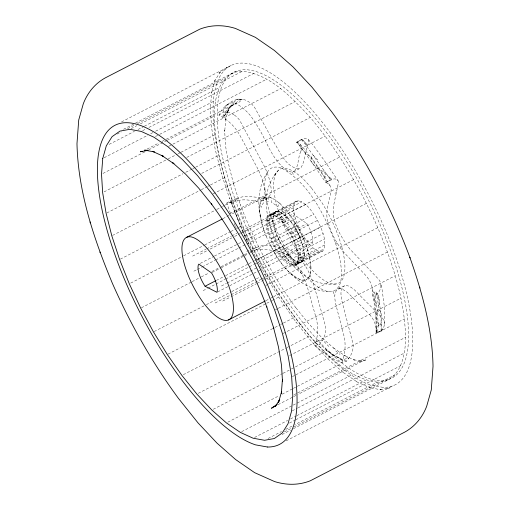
<?xml version="1.0" encoding="UTF-8"?>
<svg xmlns="http://www.w3.org/2000/svg" width="510" height="510" viewBox="0 0 510 510"><rect width="100%" height="100%" fill="white"/><g stroke="black" fill="none" stroke-linecap="round" stroke-linejoin="round"><path stroke-width="0.38" stroke-dasharray="2.55 1.91" d="M273.628 296.673L306.096 279.939C312.381 275.483 311.349 266.322 309.946 259.571C306.905 242.671 298.643 227.052 288.615 213.295C283.433 206.55 277.325 199.965 269.152 196.968L264.518 197.191L231.349 214.289M230.424 213.244L226.746 203.082L232.726 201.52A45.76 9.129 -22.8 0 1 246.075 199.914C252.813 199.977 265.761 205.32 264.939 193.711C264.843 185.251 261.726 177.148 258.207 169.581L240.267 136.042A45.651 42.636 54.2 0 0 223.316 117.625L218.975 115.215C221.283 108.879 226.982 103.715 233.561 102.28L237.953 104.658A45.683 42.515 47 0 1 255.21 122.827C266.551 138.274 271.256 161.702 289.259 171.672C293.562 173.387 297.234 169.556 300.881 167.847C305.452 160.229 305.305 150.354 308.748 142.194L308.843 141.856A18.373 6.171 -35 0 0 307.74 139.134C303.871 137.623 299.746 140.116 296.654 142.214C301.786 147.001 304.304 154.096 311.132 157.016L311.049 161.205C314.052 165.992 318.578 169.798 323.933 171.717L325.794 174.503L325.017 177.238L325.004 180.189C328.223 184.34 332.762 176.326 337.116 179.769A18.386 6.904 -36.1 0 1 338.423 182.778L333.929 204.07C330.461 220.282 340.553 236.379 349.777 248.925L378.592 279.263A18.373 13.343 -3.7 0 1 380.951 285.16M380.944 285.16C381.136 288.233 379.727 291.216 377.598 293.377L372.638 295.156L373.702 299.854L375.991 316.812L376.106 333.062L381.066 331.258L381.996 330.225L383.915 326.853L384.667 322.626L384.412 307.033L382.117 289.795L380.791 283.923M384.419 324.475L384.432 323.276A18.386 12.839 -5.6 0 0 382.092 317.641L358.817 294.366C355.878 291.038 352.639 287.742 348.477 286.008C344.805 284.363 341.528 287.576 338.353 288.921C333.323 291.592 334.879 298.784 335.503 303.316L343.746 335.013A45.651 35.821 -55.9 0 1 343.415 358.001M377.598 293.377C379.669 303.182 381.136 313.21 381.104 323.251L381.066 331.258M265.582 234.676L266.195 236.155L261.764 223.335L259.794 212.185L259.711 205.881L261.298 200.226L264.518 197.191M323.933 171.717L323.99 170.346M300.957 272.455L301.027 270.797L295.067 263.001L289.304 254.382A68.971 24.403 62.7 0 1 265.002 189.867L264.652 189.503M376.106 333.062L376.221 331.296A45.6 31.849 -5.6 0 0 368.341 313.267M377.68 331.946L378.222 325.01L381.123 324.194L382.035 329.065L381.678 330.505L376.125 332.75L376.431 327.777L376.004 311.534L373.817 295.29L372.223 287.85M377.349 382.149C348.859 378.751 328.191 355.7 309.634 335.918C281.667 302.876 259.596 265.2 242.103 225.688C227.556 190.842 215.214 154.141 214.321 116.044C214.308 97.882 219.568 71.292 242.55 71.209C271.039 74.607 291.714 97.659 310.265 117.44C338.238 150.482 360.302 188.158 377.795 227.67C392.343 262.516 404.685 299.217 405.584 337.314C405.59 355.476 400.331 382.067 377.349 382.149L294.869 424.664M259.87 205.313L260.138 203.331L261.203 207.34L262.248 204.535L263.829 202.585L263.045 198.071L264.193 197.491M267.125 220.709C266.775 214.85 273.252 212.032 278.077 211.338C290.757 216.297 296.897 230.539 301.792 242.346C303.208 246.751 304.355 251.334 304.291 255.988C304.655 261.866 298.152 264.671 293.346 265.385C277.65 258.379 268.368 237.112 267.125 220.709L272.869 217.764L273.551 214.391L274.973 212.128L277.81 211.389M296.954 264.021C301.2 255.459 296.01 245.437 292.778 237.309C287.71 228.537 282.253 216.546 271.403 214.315M310.743 271.811L309.315 276.898L306.421 279.633M381.996 330.225L382.035 329.065M322.639 251.035L320.057 251.691C310.826 249.039 305.777 239.649 301.053 232.005C296.903 223.323 292.179 213.582 294.257 203.719L295.934 201.367L298.516 200.71C307.747 203.369 312.789 212.759 317.513 220.397C321.67 229.086 326.394 238.827 324.315 248.689L322.639 251.035L295.054 265.302M330.792 192.869C328.81 202.833 324.507 213.123 328.376 223.259C331.468 233.758 336.645 243.659 343.606 252.106L364.822 274.444A45.479 33.035 -3.7 0 1 372.663 295.156M316.238 340.961L314.849 345.71L316.194 346.978L328.179 355.98L339.367 361.966L341.917 362.68L346.57 361.125L350.606 355.757L352.448 351.078A18.373 14.414 -55.9 0 0 352.863 343.185L341.675 300.135C341.05 295.602 339.494 288.418 344.518 285.747M222.519 117.166L224.069 116.184L229.086 107.859L231.865 104.926C228.964 108.917 227.218 114.272 222.532 116.618L227.364 108.942L235.677 103.224M224.069 116.184L226.842 113.169L228.55 109.095L225.503 119.926L225.771 118.097L224.706 131.752L224.617 130.063L225.605 146.281L228.646 164.5L233.65 184.263L233.344 183.332L240.51 205.09L240.293 204.433C254.005 241.153 272.57 276.069 295.781 307.677L295.264 306.969L308.41 323.365L321.568 337.397L334.407 348.719L333.138 347.712L345.193 355.942L343.6 355.119L354.609 360.143L352.767 359.582L362.495 361.341L358.492 361.214L366.703 359.741L362.82 360.972L297.872 394.447M300.868 151.476C297.464 157.628 299.293 167.548 293.218 171.934M341.917 362.68L343.408 358.001M282.661 206.378L281.609 209.935L285.23 214.015L286.652 210.879M218.975 115.215L223.01 112.13C226.287 101.841 239.286 95.198 248.676 101.815A18.386 17.11 47 0 1 254.79 107.769L275.107 144.298C280.723 153.663 286.977 168.115 299.383 168.753M274.973 212.128C269.446 221.742 276.331 233.618 280.347 242.683C284.924 250.321 290.05 259.565 299.077 262.414L302.188 261.624L303.609 259.36L304.291 255.988L298.56 258.952M226.842 113.169L227.32 112.27M288.399 256.045L289.304 254.382M267.38 172.297C255.504 190.23 257.384 213.633 264.907 232.879M276.082 173.183C259.042 194.08 266.985 224.215 278.874 245.565C289.903 266.622 311.132 287.583 336.9 283.802M312.458 243.085A17.397 6.152 62.7 0 0 308.078 225.516L306.918 223.609L294.334 214.882L293.843 215.641A17.397 6.152 62.7 0 0 300.549 237.029L312.458 243.085L261.541 269.337M227.422 111.875L228.805 109.758M278.498 170.206L273.851 175.937M297.528 263.275L296.208 264.69M301.027 270.797A68.971 24.403 62.7 0 0 332.858 291.388L336.281 289.661L338.882 286.454A68.971 24.403 62.7 0 0 335.331 242.696C324.328 214.531 309.468 184.142 282.336 168.498L281.514 166.05M378.222 325.01L377.279 309.602L374.397 292.306L376.297 291.446L379.281 310.316L377.445 312.33L375.813 315.48L376.036 319.19L378.089 322.855L379.918 324.277L378.152 325.909L376.233 328.752L376.323 331.239M314.849 345.71L319.521 344.167L320.656 342.943L323.467 338.742L325.221 333.999A18.386 14.841 -58.5 0 0 325.444 325.979L315.378 290.407C311.202 274.616 303.431 257.697 288.889 249.135L267.227 245.284A18.373 4.437 -21.9 0 0 261.636 245.801L251.035 249.109M378.637 297.948L379.013 297.566L377.916 294.774L376.762 294.295L375.13 296.712L373.977 299.746L376.246 303.399L378.618 305.388L379.414 303.737L379.013 297.566M232.158 104.384L233.803 102.994M256.345 247.203L252.412 249.97M233.561 102.28L237.59 99.201L239.196 99.106M225.394 105.965L229.443 102.912M230.896 106.456C234.205 103.619 239.553 103.932 241.479 99.259L238.514 100.247A13.878 12.979 67.5 0 1 233.943 104.314L228.952 107.839M226.536 67.798L227.396 67.256L219.172 73.045L220.556 71.578L214.493 81.205L215.277 79.413L211.535 92.724L211.663 91.813L210.369 108.483L210.318 107.635L211.522 127.296L215.201 149.373L221.276 173.323L221.117 172.858L229.583 198.556L229.474 198.231L239.872 224.272L252.067 250.346M261.381 201.125C268.254 199.404 272.576 194.355 270.963 187.253C270.09 179.966 267.514 172.998 264.378 166.4L240.012 120.857A18.373 17.162 54.2 0 0 234.001 114.814M327.114 181.866L325.871 182.612L312.012 162.524L296.897 142.054M230.8 201.985L231.648 204.759L232.707 204.695L231.655 201.781L236.481 198.594L237.341 201.036L237.807 200.927L237.035 198.396L241.326 197.134A18.386 3.666 -22.8 0 1 246.77 196.28L265.742 198.148L267.552 197.944M296.858 142.405L297.885 141.85M248.995 250.289L246.948 251.475L246.285 250.187M226.746 203.082L230.851 200.749L237.035 198.396M275.221 212.045L276.375 211.42M301.933 261.713L300.779 262.331L299.344 262.369M288.564 229.634L294.251 226.612M327.669 181.541L330.754 179.769L329.651 177.576L326.974 174.592L325.794 174.503M269.229 215.073L270.631 214.366L272.34 214.283L278.077 211.338L281.125 212.466L284.542 214.799M334.86 193.315L336.715 192.34M293.62 265.347L320.057 251.691M298.12 253.304L303.839 250.333L304.26 255.478M298.535 258.455L324.966 244.806M282.393 257.295L308.837 243.646M286.467 261.515L312.91 247.866M291.382 264.837L297.113 261.866M298.235 261.381L303.96 258.417M292.778 237.309L298.509 234.358L296.807 231.075M294.257 240.65L320.688 227.02M279.531 253.642L285.269 250.684M296.068 245.304L301.792 242.346M281.979 256.849L287.716 253.878L280.678 243.353M284.446 259.628L290.184 256.664L292.198 258.544M298.503 256.058L304.228 253.094M121.565 121.896L232.318 64.821M123.496 129.279L134.787 123.465M135.482 123.101L235.658 71.477M117.026 134.098L121.252 131.918M127.602 128.648L134.653 125.014M137.47 123.56L224.884 78.508M131.166 128.609L136.807 125.702M140.333 123.885L242.55 71.209M109.121 144.381L134.5 131.299M138.025 129.483L143.667 126.576M144.368 126.212L219.096 87.701M142.609 130.681L146.134 128.864M148.958 127.411L253.993 73.274M104.161 157.724L147.868 135.195M150.686 133.741L152.802 132.651M155.626 131.197L215.545 100.317M155.429 136.527L158.954 134.71M159.662 134.347L266.813 79.12M147.103 149.067L159.063 142.902M161.88 141.455L165.399 139.638M166.101 139.281L233.644 104.467M102.937 173.451L145.235 151.648M148.754 149.832L166.381 140.747M167.089 140.384L214.321 116.044M168.612 146.37L172.131 144.553M172.839 144.19L280.698 88.6M104.066 191.9L167.509 159.196M168.217 158.833L177.378 154.116M178.086 153.752L180.196 152.662M180.903 152.299L215.449 134.493M186.737 157.431L295.303 101.484M106.813 212.982L182.95 173.744M185.767 172.291L192.111 169.02M192.818 168.657L194.935 167.567M195.636 167.203L218.898 155.212M201.705 173.394L310.265 117.44M112.512 235.461L200.628 190.045M201.335 189.682L206.977 186.775M207.678 186.411L209.795 185.321M210.502 184.958L224.598 177.697M213.135 193.864L325.221 136.093M120.309 259.15L216.183 209.737M216.89 209.374L221.824 206.83M222.526 206.467L224.642 205.377M225.35 205.014L232.394 201.38M229.831 213.658L339.8 156.978M222.876 218.656L230.641 214.653M130.719 283.095L182.886 256.211M183.594 255.848L204.038 245.31M204.746 244.947L230.118 231.865M230.826 231.502L235.76 228.958M236.468 228.595L238.578 227.505M239.286 227.141L242.103 225.688M295.934 201.367L269.478 214.978M298.516 200.71L272.066 214.321M192.64 256.096L205.989 249.218M206.69 248.855L231.279 236.181M231.98 235.818L236.901 233.28M241.816 230.743L294.257 203.719M200.22 254.178L207.245 250.55M210.056 249.103L231.833 237.877M234.645 236.43L237.456 234.976M238.157 234.613L240.267 233.529M240.969 233.166L301.837 201.794M293.607 207.602L267.151 221.212M244.379 235.894L353.647 179.577M305.662 204.535L279.219 218.152M281.24 220.04L286.971 217.094L289.03 219.434M273.462 224.037L294.168 213.358M200.271 263.377L213.709 256.447M214.417 256.084L237.756 244.054M238.463 243.684L242.001 241.861M246.241 239.674L294.334 214.882M193.87 271.192L196.675 269.745M197.383 269.382L201.597 267.208M202.298 266.851L214.946 260.329M215.647 259.966L238.125 248.376M238.827 248.013L295.481 218.815M269.618 234.364L275.362 231.412M287.289 227.823L289.801 226.529C295.889 236.78 302.545 248.727 300.333 261.05L298.662 263.396L296.074 264.052C286.843 261.401 281.8 252.01 277.077 244.366C272.926 235.684 268.196 225.943 270.274 216.081L271.951 213.728L274.539 213.072C281.443 214.774 285.836 221.072 289.801 226.529M283.662 222.768L289.438 219.874L293.072 224.84L313.777 214.168M271.116 238.342L276.86 235.384L273.825 225.802M271.428 239.018L297.878 225.382M141.398 307.791L191.448 281.998M192.155 281.635L200.615 277.274M201.316 276.911L209.074 272.914M211.892 271.46L220.352 267.1M221.059 266.736L243.614 255.108M244.322 254.745L249.256 252.201M249.957 251.838L252.074 250.748M212.141 272.461L220.632 268.088M221.34 267.724L243.971 256.058M244.679 255.695L249.626 253.138M250.333 252.775L306.918 223.609M272.907 242.358L278.645 239.4L277.172 236.06M290.751 233.357L296.482 230.405L293.072 224.84M291.082 234.026L317.513 220.397M274.603 245.641L301.053 232.005M216.387 280.411L224.872 276.037M225.579 275.674L248.211 264.008M248.918 263.638L253.865 261.088M254.573 260.725L300.549 237.029M257.148 259.654L366.416 203.337M203.178 290.617L207.391 288.443M208.099 288.086L224.955 279.391M225.662 279.027L253.763 264.543M254.464 264.186L304.795 238.24M221.474 285.97L226.395 283.439M227.097 283.075L249.581 271.486M250.282 271.122L258.009 267.138M258.71 266.781L323.091 233.593M217.687 291.943L229.003 286.11M229.71 285.74L253.049 273.711M253.757 273.347L258.003 271.161M258.71 270.797L260.833 269.701M303.692 249.721L324.398 239.043M154.167 331.551L205.626 305.025M206.333 304.661L231.004 291.949M231.712 291.586L255.682 279.231M256.383 278.868L259.201 277.414M264.142 274.871L266.252 273.781M215.124 302.991L230.577 295.029M231.279 294.665L260.788 279.454M261.49 279.091L316.735 250.614M222.698 301.066L230.431 297.081M231.132 296.724L256.422 283.688M257.129 283.324L261.343 281.15M262.044 280.793L264.154 279.703M264.856 279.34L324.315 248.689M265.71 285.441L267.82 284.351M268.528 283.987L377.795 227.67M265.863 300.677L270.102 298.497M270.804 298.133L272.926 297.037M168.013 354.15L265.997 303.648M266.704 303.284L271.639 300.741M272.346 300.377L280.098 296.38M275.413 309.748L277.529 308.658M278.237 308.295L387.504 251.978M183.294 374.671L274.233 327.803M274.941 327.439L279.875 324.895M280.583 324.532L282.693 323.442M283.401 323.079L294.678 317.265M283.216 333.432L395.301 275.668M198.25 393.318L286.371 347.903M287.079 347.539L309.634 335.918M289.616 355.553L401 298.146M213.218 409.281L282.304 373.677M283.005 373.314L290.764 369.317M291.465 368.953L324.602 351.881M292.364 376.635L295.188 375.181M295.889 374.818L404.456 318.865M227.817 422.165L279.282 395.639M282.1 394.185L292.676 388.735M293.384 388.371L339.201 364.758M294.2 394.721L297.018 393.267M297.725 392.904L405.584 337.314M278.103 404.634L292.931 396.99M293.632 396.627L297.164 394.81M241.702 431.645L292.459 405.482M293.167 405.118L353.086 374.238M292.268 410.811L297.202 408.268M297.91 407.904L404.353 353.041M254.522 437.491L287.659 420.412M290.477 418.959L296.119 416.052M296.82 415.688L365.906 380.084M289.419 423.064L295.06 420.157M295.768 419.794L400.803 365.657M268.081 438.466L281.475 431.562M285.708 429.382L292.051 426.118M284.338 431.893L291.388 428.26M294.206 426.806L395.014 374.85M282.094 434.526L290.566 430.166M293.377 428.712L390.029 378.904A172.068 60.913 62.7 0 0 323.155 128.118A172.068 60.913 62.7 0 0 225.35 168.549A172.068 60.913 62.7 0 0 390.029 378.904M286.135 440.825L393.369 385.56M268.158 216.393L273.902 213.448M276.477 215.991L282.215 213.052M267.183 223.609L272.926 220.658L272.901 218.274M283.292 222.373L285.753 221.117M267.565 226.363L273.315 223.425L272.926 220.658M316.092 341.502L319.451 340.412L322.518 340.399M387.581 388.537L389.525 387.925L379.3 389.761L381.301 389.825L369.272 387.651L370.19 387.931L356.662 381.76L357.465 382.175L342.745 372.121L343.377 372.631L327.822 358.906L311.878 341.898L295.94 322.027L296.202 322.377L280.577 300.007L265.748 275.795L252.437 251.028M301.231 139.491L304.451 143.112L329.199 177.754L330.346 177.308L331.653 179.526M301.435 234.472L304.349 241.007M381.123 323.875L380.524 324.06L381.104 323.251L381.588 314.332L380.332 310.501L379.281 310.316M316.576 159.796L317.488 159.528L313.51 155.595L311.132 157.016L325.017 177.238M327.331 223.227L328.306 222.978M251.487 250.474L253.036 250.18A45.728 11.041 -21.9 0 1 266.755 249.486L282.725 252.316L285.071 253.489L290.254 257.741L295.673 264.174L303.087 276.484L306.841 285.294L316.009 317.602M338.353 288.921L340.176 288.711L342.306 289.189L347.233 292.16L368.36 313.255M266.131 236.124C273.985 253.145 283.547 272.149 301.455 280.162L306.096 279.939M223.01 112.13C226.848 111.728 230.756 112.767 234.001 114.814M269.108 242.69L269.796 244.131M236.71 99.246L237.59 99.201M242.448 99.393L240.592 99.323M328.708 291.586C310.246 290.929 294.002 279.429 282.999 265.219M269.733 197.23L271.339 197.676L271.345 202.221L278.014 206.537L278.709 202.444L280.698 204.325M300.881 279.901L295.717 277.548L289.916 272.805M346.57 361.125L344.091 360.43L332.839 354.412L319.521 344.167M342.72 360.353L340.004 359.595L340.24 358.498L334.394 355.833L324.717 349.222C330.62 353.245 336.141 357.37 342.816 360.015L343.173 359.837A13.77 10.806 -55.9 0 1 348.751 358.409L346.615 357.204M299.077 262.414L296.029 261.286L292.612 258.952M335.331 242.696L337.492 243.576M310.749 264.977L310.845 269.688M335.739 350.925L340.03 354.431M284.956 215.214L286.971 217.094M324.137 341.63L328.765 346.462M308.225 139.498L312.91 144.834L324.124 160.261L338.034 180.693M299.893 144.018L304.821 149.634L315.99 164.998L329.919 185.468M288.131 254.324L290.184 256.664M281.896 263.772L276.018 255.357L270.714 245.916M305.133 280.015L302.36 280.149M259.794 212.185L259.698 207.474M338.882 286.454L340.329 288.743M329.199 177.754L330.429 179.858M294.614 221.812L299.899 231.208M336.281 289.661L336.587 290.215M278.645 239.4L280.347 242.683M242.524 231.393L249.02 244.366M247.771 228.901L253.993 241.536M332.858 291.388L334.86 295.519M247.191 241.236L239.215 223.329L230.851 200.749M235.422 226.383L236.06 227.811M298.509 234.358L299.982 237.698M234.422 211.089L240.178 224.432M239.413 208.067L244.959 221.187M234.281 223.482L235.104 225.675M300.294 238.368L303.329 247.956M305.707 244.252L308.85 253.795L310.552 262.401M287.493 170.799L287.627 171.328M292.663 171.998L293.307 175.593M260.062 214.723L260.425 217.419M265.41 197.147L265.914 201.533L268.438 201.412L268.183 197.013M296.673 142.194A45.479 15.274 -35 0 1 300.843 151.489M265.002 189.867A68.971 24.403 62.7 0 1 282.336 168.498M325.89 182.593A45.511 17.098 -36.1 0 1 330.767 192.888M315.996 317.609A45.683 36.886 -58.5 0 1 316.245 340.961M302.22 139.166L301.748 139.498L305.566 142.87L307.313 145.522L302.22 139.166M300.454 140.403L298.458 141.244L300.454 140.403M383.163 387.396L371.223 385.235A179.52 63.552 62.7 0 1 214.245 129.011A179.52 63.552 62.7 0 1 343.989 152.471A179.52 63.552 62.7 0 1 383.163 387.396M311.406 187.916L305.656 181.439A64.062 22.669 62.7 0 0 276.726 205.141A64.062 22.669 62.7 0 0 333.043 283.987A64.062 22.669 62.7 0 0 327.165 211.554L321.976 202.719L311.406 187.916M282.884 222.921L280.43 220.154A28.738 10.168 62.7 0 0 267.457 230.788A28.738 10.168 62.7 0 0 292.714 266.156A28.738 10.168 62.7 0 0 290.082 233.669L282.884 222.921"/><path stroke-width="0.76" d="M279.187 400.535L278.556 402.396L281.603 391.565L281.341 393.395L282.406 379.74L282.495 381.429L281.501 365.205L278.466 346.991L273.456 327.229L273.762 328.159L266.602 306.402L266.819 307.058C253.107 270.338 234.543 235.422 211.331 203.815L211.841 204.523L198.696 188.126L185.538 174.095L172.699 162.766L173.967 163.78L161.912 155.55L163.506 156.366L152.503 151.349L154.345 151.903L144.611 150.144L147.945 150.31M279.722 399.457L275.247 406.566L276.088 405.507M277.421 404.054L271.428 408.268L274.578 406.451M186.883 237.207L222.169 219.019M205.071 286.244L216.98 292.306A17.397 6.152 62.7 0 0 212.6 274.737L211.433 272.831L198.855 264.103L198.364 264.862A17.397 6.152 62.7 0 0 205.071 286.244L215.679 280.774M228.461 319.961A46.321 16.39 62.7 0 0 210.426 252.437A46.321 16.39 62.7 0 0 184.129 263.351A46.321 16.39 62.7 0 0 228.461 319.961L265.162 301.04M142.405 151.298L140.409 151.75L147.868 150.412M409.849 257.308C390.481 205.453 364.267 156.149 331.487 111.518L311.98 87.121L292.976 66.855L274.437 50.496L255.389 37.345L235.403 28.426C223.597 24.754 211.42 24.646 199.844 29.146L107.291 76.844C95.995 82.32 87.739 92.1 83.308 103.728L78.725 120.003L76.978 143.667C78.126 192.174 93.878 238.89 112.366 283.273C130.28 323.875 152.197 362.718 178.513 398.482L198.02 422.879L217.024 443.145L235.563 459.504L254.611 472.655L274.597 481.574C286.403 485.246 298.579 485.354 310.156 480.853L402.709 433.156C414.005 427.68 422.261 417.9 426.692 406.272L431.275 389.997L433.022 366.333C432.333 328.88 422.191 292.428 409.849 257.308L410.065 257.964M419.66 287.111L419.966 288.042M90.034 221.958L90.34 222.889M99.934 252.036L100.151 252.692M102.752 158.451L101.522 174.178L102.65 192.627L106.105 213.346L111.805 235.824L119.601 259.513L129.31 283.821L140.69 308.155L153.459 331.914L167.305 354.514L181.885 375.392L196.841 394.045L211.809 410.008L226.408 422.892L240.293 432.372L253.113 438.217L264.556 440.283L274.342 438.523L282.221 432.984L288.01 423.791L291.561 411.175L292.791 395.448L291.663 376.998L288.207 356.28L282.508 333.795L274.712 310.112L265.002 285.804L253.623 261.471L240.854 237.711L227.007 215.112L212.428 194.227L197.472 175.574L182.51 159.611L167.905 146.733L154.02 137.254L141.2 131.408L129.757 129.336L119.971 131.095L112.092 136.642L106.303 145.834L102.752 158.451M267.476 447.015L255.535 444.86A179.52 63.552 62.7 0 1 98.557 188.636A179.52 63.552 62.7 0 1 228.301 212.09A179.52 63.552 62.7 0 1 267.476 447.015"/></g></svg>
